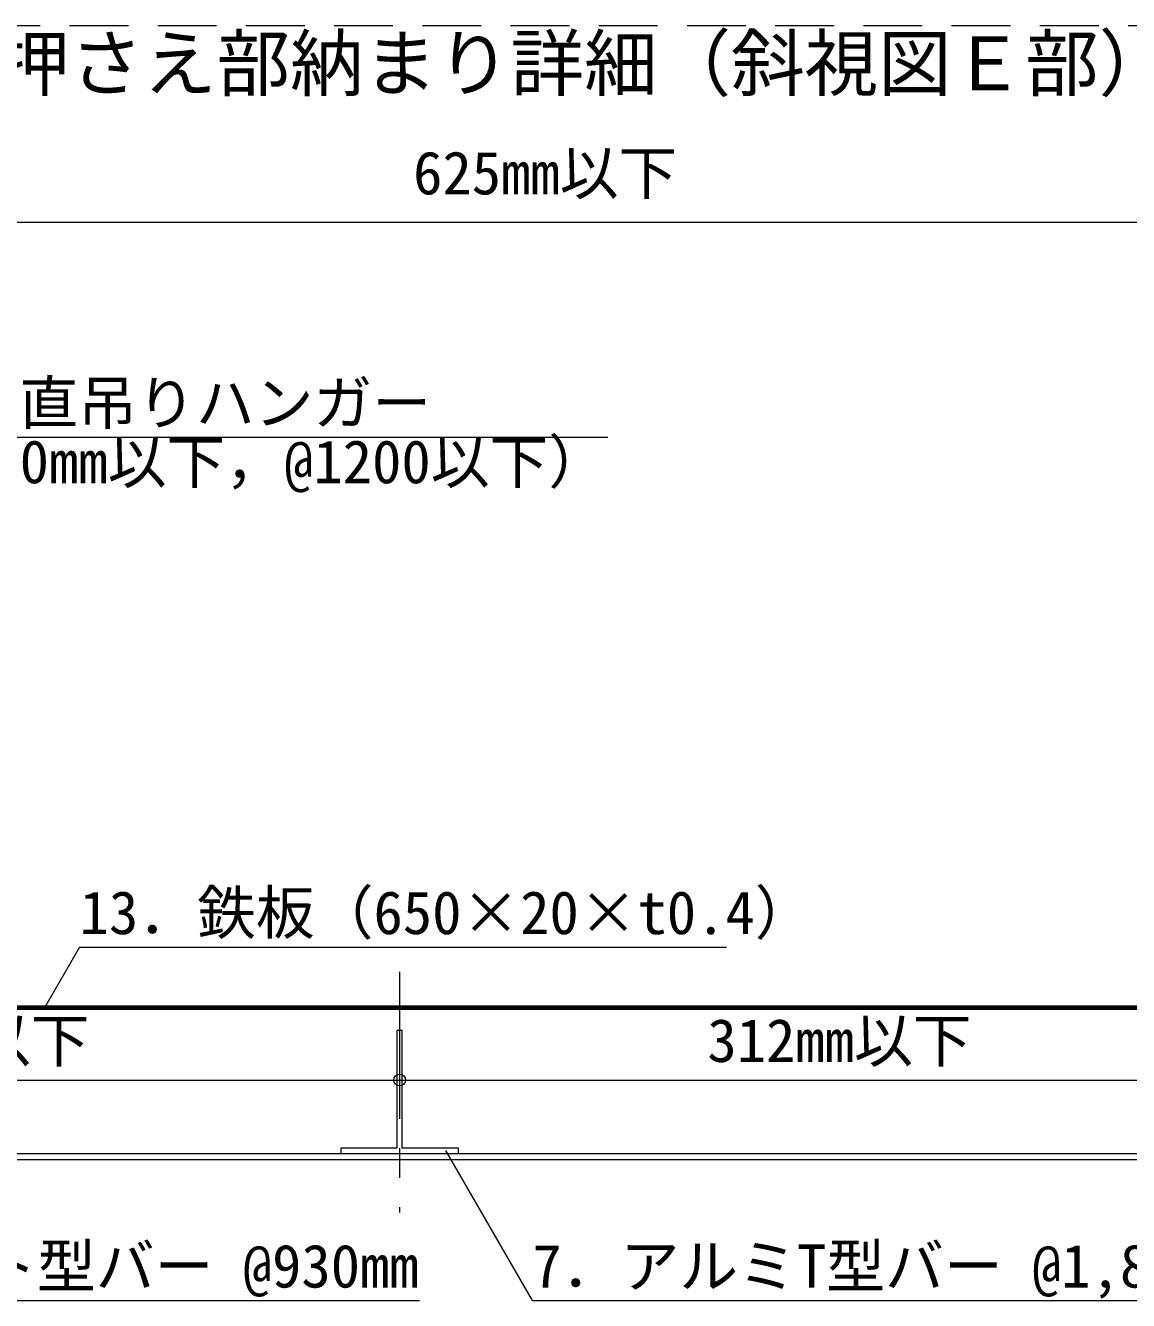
# Model space of a CAD drawing. Units: millimetres on the paper, enlarged 50 times, with parts at other scales. Extents: x -9752 to 9748, y -6991 to 6878.
# Drawn here: x 1423 to 3299, y -4840 to -2672 of the extents above; entities that cross this region are included whole.
import ezdxf
from ezdxf.enums import TextEntityAlignment as Align

# ---------------------------------------------------------------- set-up
doc = ezdxf.new("R2010")
doc.units = ezdxf.units.MM
doc.header["$LTSCALE"] = 50
doc.header["$PDMODE"] = 32
doc.header["$PDSIZE"] = 20
doc.linetypes.add('CHAIN1', pattern=[8, 5, -1, 1, -1])
doc.linetypes.add('DASHED2', pattern=[3, 2, -1])
for name, color, linetype, lineweight in [('4-0_中心線', 4, 'CHAIN1', 9), ('4-3_太線２', 7, 'Continuous', 18), ('4-5_寸法', 4, 'Continuous', 9), ('4-6_文字', 7, 'Continuous', 18), ('4-7_極太線', 3, 'Continuous', 18), ('F-6_文字', 7, 'Continuous', 18)]:
    doc.layers.add(name, color=color, linetype=linetype, lineweight=lineweight)
doc.styles.add('ＭＳ ゴシック', font='')
doc.styles.get('ＭＳ ゴシック').set_extended_font_data('MS Gothic')

msp = doc.modelspace()

# ---------------------------------------------------------------- linework, layer by layer
at = {"layer": '4-0_中心線'}
msp.add_line((2059.66, -4281.09), (2059.66, -4690.09), dxfattribs=at)
at = {"layer": '4-3_太線２'}
for p, q in [((2064.16, -4581.09), (2064.16, -4381.09)), ((434.66, -4590.09), (3684.66, -4590.09)), ((1959.66, -4581.09), (1959.66, -4590.09)), ((2055.16, -4581.09), (1959.66, -4581.09)), ((2159.66, -4581.09), (2064.16, -4581.09)), ((434.66, -4600.09), (3684.66, -4600.09))]:
    msp.add_line(p, q, dxfattribs=at)
for points in [[(2064.16, -4381.09), (2055.16, -4381.09), (2055.16, -4581.09)], [(1959.66, -4590.09), (2159.66, -4590.09), (2159.66, -4581.09)]]:
    msp.add_lwpolyline(points, dxfattribs=at)
at = {"layer": '4-5_寸法'}
for p, q in [((845.03, -3006.64), (3845.03, -3006.64)), ((559.25, -4465.09), (2059.66, -4465.09)), ((2059.66, -4465.09), (3559.25, -4465.09))]:
    msp.add_line(p, q, dxfattribs=at)
msp.add_point((2059.66, -4465.09), dxfattribs=at)
at = {"layer": '4-6_文字'}
for p, q in [((1013.84, -3372.56), (2413.84, -3372.56)), ((1515.49, -4239.08), (1455.78, -4342.51)), ((1515.49, -4239.08), (2615.49, -4239.08)), ((2285.32, -4839.89), (2138.11, -4584.92)), ((693.17, -4839.89), (2093.17, -4839.89)), ((2285.32, -4839.89), (3585.32, -4839.89))]:
    msp.add_line(p, q, dxfattribs=at)
at = {"layer": '4-7_極太線', "color": 6, "lineweight": 35}
msp.add_lwpolyline([(434.66, -4340.09), (3684.66, -4340.09), (3684.66, -4344.09), (434.66, -4344.09)], close=True, dxfattribs=at)
at = {"layer": 'F-6_文字', "color": 4, "linetype": 'DASHED2', "lineweight": 9}
msp.add_line((-1.67, -2672.5), (4873.33, -2672.5), dxfattribs=at)

# ---------------------------------------------------------------- texts
at = {"layer": '4-5_寸法', "style": 'ＭＳ ゴシック'}
for s, p in [('625mm以下', (2082.53, -2981.64)), ('312mm以下', (1082.96, -4456.44)), ('312mm以下', (2582.96, -4456.44))]:
    msp.add_text(s, height=73.31, dxfattribs=at).set_placement(p, align=Align.BOTTOM_LEFT)
at = {"layer": '4-6_文字', "color": 4, "style": 'ＭＳ ゴシック'}
for s, p in [('2．CS-19直吊りハンガー', (1013.84, -3372.56)), ('（端部150mm以下，@1200以下）', (1013.84, -3472.56)), ('13．鉄板（650×20×t0.4）', (1515.49, -4239.08)), ('7．アルミハット型バー @930mm', (693.17, -4839.89)), ('7．アルミT型バー @1,823mm', (2285.32, -4839.89))]:
    msp.add_text(s, height=73.31, dxfattribs=at).set_placement(p, align=Align.BOTTOM_LEFT)
at = {"layer": 'F-6_文字', "color": 4, "style": 'ＭＳ ゴシック'}
msp.add_text('□グラスウールボード押さえ部納まり詳細（斜視図Ｅ部）', height=91.64, dxfattribs=at).set_placement((123.33, -2810), align=Align.BOTTOM_LEFT)

doc.saveas('drawing.dxf')
